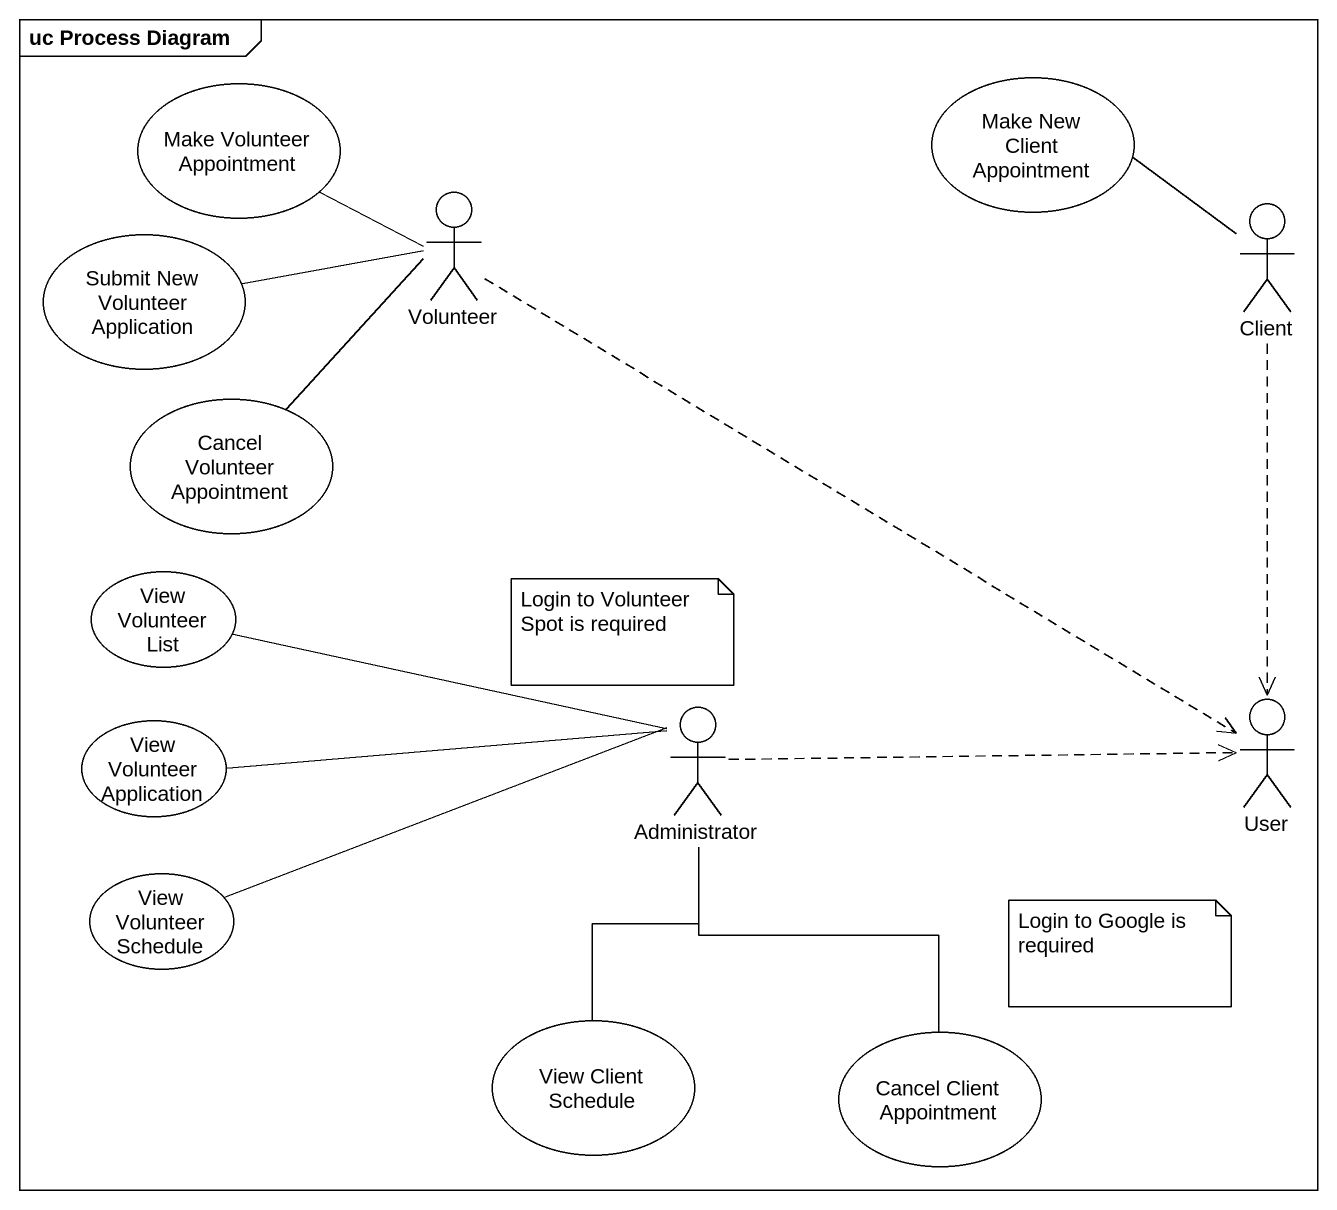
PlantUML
@startuml
mainframe uc Process Diagram
usecase "Make Volunteer Appointment" as Make_Volunteer_Appointment
usecase "Make New Client Appointment" as Make_New_Client_Appointment
usecase "Submit New Volunteer Application" as Submit_New_Volunteer
actor Volunteer
actor Client
usecase "Cancel Volunteer Appointment" as Cancel_Volunteer_Appointment
usecase "View Volunteer List" as View_Volunteer_List
usecase "View Volunteer Application" as View_Volunteer_Application
actor Administrator
actor User
usecase "View Volunteer Schedule" as View_Volunteer_Schedule
usecase "View Client Schedule" as View_Client_Schedule
usecase "Cancel Client Appointment" as Cancel_Client_Appointment
Volunteer -left- Make_Volunteer_Appointment
Volunteer -left- Submit_New_Volunteer
Volunteer -- Cancel_Volunteer_Appointment
Volunteer ..> User
Client -left- Make_New_Client_Appointment
Client ..> User
View_Volunteer_List -right- Administrator
Administrator -left- View_Volunteer_Application
Administrator .right.> User
Administrator -- View_Client_Schedule
Administrator -- Cancel_Client_Appointment
View_Volunteer_Schedule -right- Administrator
note as N1
  Login to Volunteer
  Spot is required
end note
note as N2
  Login to Google is required
end note
@enduml
